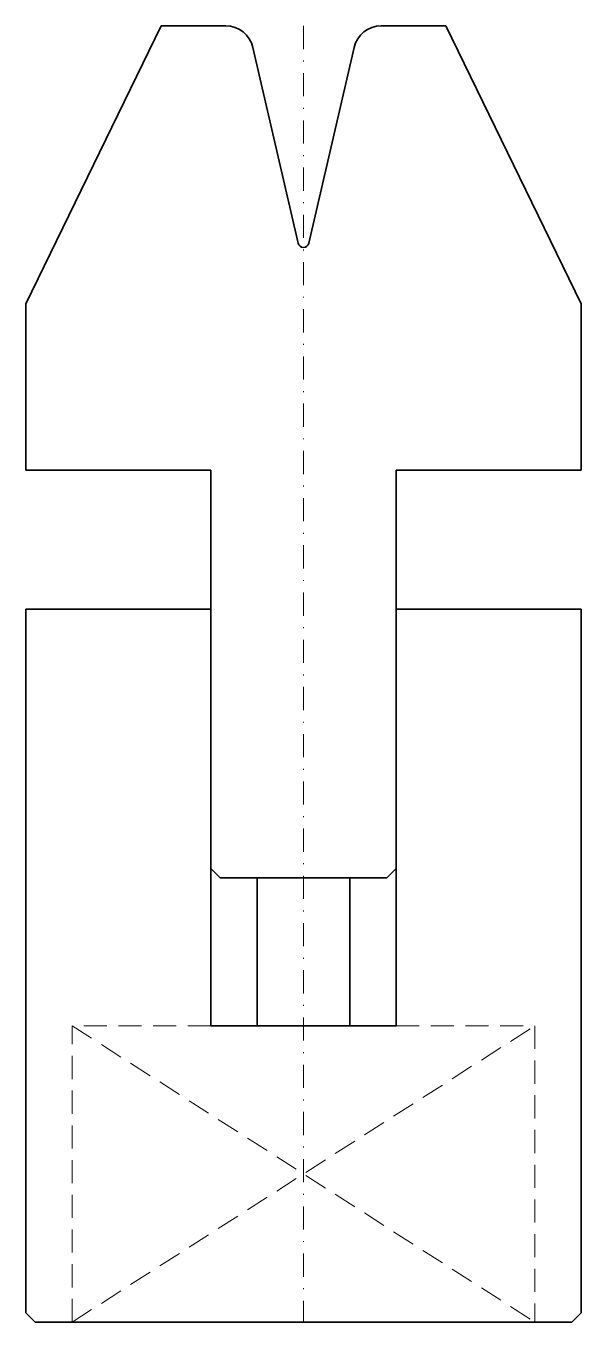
# Model space of a CAD drawing. Header units: millimetres. Extents: x -30 to 30, y -140 to 0.
import ezdxf

# ---------------------------------------------------------------- set-up
doc = ezdxf.new("R2010")
doc.units = ezdxf.units.MM
doc.header["$LTSCALE"] = 5
for name, pattern in [('AUSGEZOGEN', [0]), ('DASHDOT', [1, 0.5, -0.25, 0, -0.25]), ('DASHED', [0.75, 0.5, -0.25])]:
    doc.linetypes.add(name, pattern=pattern)
doc.layers.add('2', color=7, linetype='Continuous')

msp = doc.modelspace()

# ---------------------------------------------------------------- linework, layer by layer
at = {"layer": '2', "color": 7, "linetype": 'AUSGEZOGEN', "lineweight": 35}
for p, q in [((-30, -30), (-15.37, 0)), ((-15.37, 0), (-8.39, 0)), ((8.39, 0), (15.37, 0)), ((15.37, 0), (30, -30)), ((-5.46, -2.33), (-0.58, -23.46)), ((0.58, -23.46), (5.46, -2.33)), ((-30, -48), (-30, -30)), ((30, -30), (30, -48)), ((-10, -48), (-30, -48)), ((-10, -108), (-10, -48)), ((30, -48), (10, -48)), ((10, -108), (10, -48)), ((-10, -63), (-30, -63)), ((-30, -63), (-30, -139)), ((30, -63), (10, -63)), ((30, -139), (30, -63)), ((-9, -92), (-10, -91)), ((10, -91), (9, -92)), ((9, -92), (-9, -92)), ((-5, -92), (-5, -108)), ((5, -92), (5, -108)), ((10, -108), (-10, -108)), ((-30, -139), (-29, -140)), ((-29, -140), (29, -140)), ((29, -140), (30, -139))]:
    msp.add_line(p, q, dxfattribs=at)
at = {"layer": '2', "color": 7, "linetype": 'DASHDOT', "lineweight": 18}
msp.add_line((0, 0), (0, -140), dxfattribs=at)
at = {"layer": '2', "color": 7, "linetype": 'DASHED', "lineweight": 18}
for p, q in [((-25, -140), (-25, -108)), ((-10, -108), (-25, -108)), ((-25, -140), (25, -108)), ((-25, -108), (25, -140)), ((10, -108), (25, -108)), ((25, -108), (25, -140))]:
    msp.add_line(p, q, dxfattribs=at)
at = {"layer": '2', "color": 7, "linetype": 'AUSGEZOGEN', "lineweight": 35}
for centre, radius, start, end in [((-8.39, -3), 3, 13, 90), ((8.39, -3), 3, 90, 167), ((0, -23.32), 0.6, 193, 347)]:
    msp.add_arc(centre, radius, start, end, dxfattribs=at)

doc.saveas('drawing.dxf')
